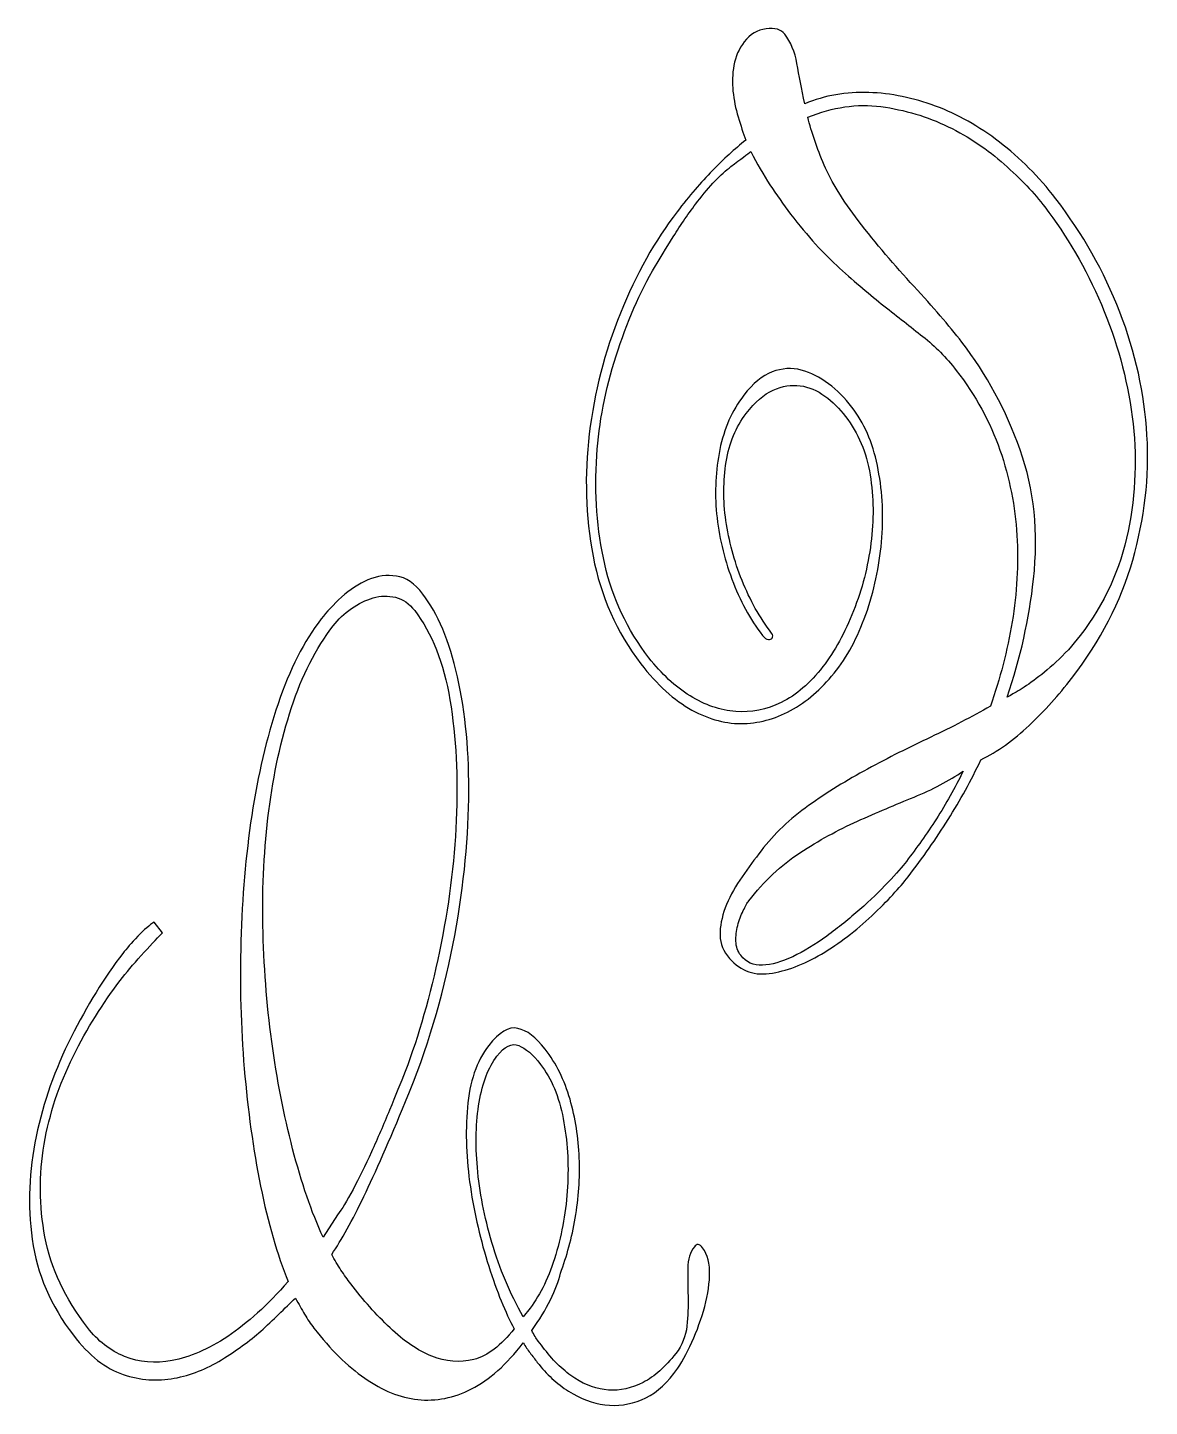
# Model space of a CAD drawing. Header units: centimetres. Extents: x -22.5 to 14, y -8.1 to 15.8.
# Drawn here: x -2.998 to -0.281, y 9.699 to 13.04 of the extents above; entities that cross this region are included whole.
import ezdxf

# ---------------------------------------------------------------- set-up
doc = ezdxf.new("R2010")
doc.units = ezdxf.units.CM
doc.header["$MEASUREMENT"] = 0
doc.layers.add('layer 1', color=7, linetype='Continuous')

msp = doc.modelspace()

# ---------------------------------------------------------------- linework, layer by layer
at = {"layer": 'layer 1', "color": 142}
for points, knots in [([(-1.2181, 11.56691), (-1.24813, 11.60598), (-1.27287, 11.6515), (-1.2923, 11.70347), (-1.2923, 11.70347), (-1.31171, 11.75541), (-1.32399, 11.80804), (-1.32913, 11.86146), (-1.32913, 11.86146), (-1.33426, 11.91482), (-1.3317, 11.96679), (-1.32144, 12.01731), (-1.32144, 12.01731), (-1.31118, 12.06781), (-1.29177, 12.11166), (-1.26318, 12.14886), (-1.26318, 12.14886), (-1.24118, 12.17746), (-1.21829, 12.19625), (-1.19446, 12.2053), (-1.19446, 12.2053), (-1.17065, 12.21438), (-1.14719, 12.21579), (-1.1241, 12.20963), (-1.1241, 12.20963), (-1.10102, 12.20339), (-1.07902, 12.19245), (-1.05813, 12.17672), (-1.05813, 12.17672), (-1.03726, 12.16099), (-1.01838, 12.14218), (-1.00153, 12.12024), (-1.00153, 12.12024), (-0.97222, 12.08212), (-0.95169, 12.03493), (-0.93994, 11.97871), (-0.93994, 11.97871), (-0.92823, 11.92246), (-0.92456, 11.86432), (-0.92897, 11.80425), (-0.92897, 11.80425), (-0.93336, 11.74423), (-0.94509, 11.6856), (-0.96416, 11.62839), (-0.96416, 11.62839), (-0.98322, 11.5712), (-1.00813, 11.52259), (-1.03889, 11.48257), (-1.03889, 11.48257), (-1.06968, 11.44253), (-1.10431, 11.4113), (-1.14281, 11.3889), (-1.14281, 11.3889), (-1.18126, 11.36653), (-1.22122, 11.35461), (-1.26263, 11.35318), (-1.26263, 11.35318), (-1.30404, 11.35174), (-1.34616, 11.3627), (-1.38906, 11.38606), (-1.38906, 11.38606), (-1.43191, 11.40942), (-1.47315, 11.44681), (-1.51271, 11.49828), (-1.51271, 11.49828), (-1.57136, 11.57457), (-1.60986, 11.66128), (-1.62817, 11.75849), (-1.62817, 11.75849), (-1.64647, 11.85575), (-1.64959, 11.95463), (-1.63751, 12.05518), (-1.63751, 12.05518), (-1.6254, 12.15575), (-1.60032, 12.25321), (-1.5622, 12.34758), (-1.5622, 12.34758), (-1.5241, 12.44192), (-1.47828, 12.52391), (-1.42478, 12.5935), (-1.42478, 12.5935), (-1.39547, 12.63162), (-1.36705, 12.66473), (-1.33959, 12.69287), (-1.33959, 12.69287), (-1.3121, 12.72099), (-1.28516, 12.74554), (-1.25877, 12.76651), (-1.25877, 12.76651), (-1.26462, 12.78366), (-1.27069, 12.80248), (-1.27692, 12.82296), (-1.27692, 12.82296), (-1.28316, 12.84347), (-1.28737, 12.86419), (-1.28954, 12.88515), (-1.28954, 12.88515), (-1.29177, 12.90613), (-1.29102, 12.9271), (-1.28737, 12.94806), (-1.28737, 12.94806), (-1.28369, 12.96905), (-1.27528, 12.9881), (-1.26207, 13.00527), (-1.26207, 13.00527), (-1.24813, 13.02338), (-1.23054, 13.03387), (-1.2093, 13.03672), (-1.2093, 13.03672), (-1.18804, 13.03958), (-1.17303, 13.03529), (-1.16424, 13.02386), (-1.16424, 13.02386), (-1.14958, 13.00479), (-1.13967, 12.98098), (-1.13455, 12.95237), (-1.13455, 12.95237), (-1.12942, 12.92378), (-1.12318, 12.89137), (-1.11585, 12.85515), (-1.11585, 12.85515), (-1.06675, 12.87513), (-1.01509, 12.88421), (-0.96084, 12.88229), (-0.96084, 12.88229), (-0.9066, 12.88039), (-0.85274, 12.86943), (-0.79924, 12.84942), (-0.79924, 12.84942), (-0.74572, 12.82941), (-0.69407, 12.80033), (-0.64423, 12.7622), (-0.64423, 12.7622), (-0.59439, 12.72408), (-0.54894, 12.67831), (-0.50791, 12.62493), (-0.50791, 12.62493), (-0.44267, 12.54011), (-0.39101, 12.44861), (-0.35289, 12.35043), (-0.35289, 12.35043), (-0.31478, 12.25227), (-0.2928, 12.15263), (-0.28692, 12.05162), (-0.28692, 12.05162), (-0.28106, 11.95058), (-0.29259, 11.84976), (-0.32156, 11.74923), (-0.32156, 11.74923), (-0.35051, 11.64864), (-0.3998, 11.55309), (-0.46943, 11.46257), (-0.46943, 11.46257), (-0.50021, 11.42251), (-0.53447, 11.38464), (-0.57221, 11.34888), (-0.57221, 11.34888), (-0.60996, 11.31314), (-0.64898, 11.28526), (-0.68929, 11.26522), (-0.68929, 11.26522), (-0.71276, 11.21567), (-0.73914, 11.16755), (-0.76845, 11.12084), (-0.76845, 11.12084), (-0.79777, 11.07414), (-0.83004, 11.02791), (-0.86519, 10.98216), (-0.86519, 10.98216), (-0.88572, 10.95546), (-0.91503, 10.924), (-0.95316, 10.88776), (-0.95316, 10.88776), (-0.99126, 10.85154), (-1.03196, 10.82059), (-1.07519, 10.79485), (-1.07519, 10.79485), (-1.11842, 10.7691), (-1.16056, 10.75338), (-1.2016, 10.74764), (-1.2016, 10.74764), (-1.24265, 10.74195), (-1.27638, 10.75625), (-1.30276, 10.79054), (-1.30276, 10.79054), (-1.31595, 10.80773), (-1.322, 10.82703), (-1.32089, 10.84846), (-1.32089, 10.84846), (-1.31979, 10.86991), (-1.31448, 10.89208), (-1.30494, 10.91494), (-1.30494, 10.91494), (-1.29542, 10.93783), (-1.28295, 10.96023), (-1.26757, 10.98216), (-1.26757, 10.98216), (-1.25219, 11.00406), (-1.23679, 11.02503), (-1.2214, 11.04504), (-1.2214, 11.04504), (-1.18987, 11.08604), (-1.15158, 11.12251), (-1.1065, 11.15445), (-1.1065, 11.15445), (-1.06144, 11.18636), (-1.01381, 11.2159), (-0.96358, 11.24308), (-0.96358, 11.24308), (-0.91338, 11.27024), (-0.86246, 11.29599), (-0.81079, 11.32028), (-0.81079, 11.32028), (-0.75911, 11.34459), (-0.71093, 11.3696), (-0.66621, 11.39536), (-0.66621, 11.39536), (-0.64277, 11.46206), (-0.62519, 11.53022), (-0.61343, 11.5998), (-0.61343, 11.5998), (-0.60172, 11.66939), (-0.59786, 11.73919), (-0.60191, 11.80927), (-0.60191, 11.80927), (-0.60592, 11.87933), (-0.61967, 11.94823), (-0.64313, 12.01584), (-0.64313, 12.01584), (-0.66658, 12.08353), (-0.70176, 12.14787), (-0.74867, 12.20889), (-0.74867, 12.20889), (-0.77285, 12.24034), (-0.7998, 12.26775), (-0.82946, 12.29107), (-0.82946, 12.29107), (-0.85916, 12.31444), (-0.89065, 12.33923), (-0.92401, 12.36545), (-0.92401, 12.36545), (-0.95736, 12.39166), (-0.99309, 12.42192), (-1.03121, 12.45624), (-1.03121, 12.45624), (-1.0693, 12.49054), (-1.10889, 12.53439), (-1.14995, 12.5878), (-1.14995, 12.5878), (-1.16752, 12.61065), (-1.18422, 12.63424), (-1.19996, 12.65854), (-1.19996, 12.65854), (-1.21572, 12.68287), (-1.23129, 12.70978), (-1.24668, 12.73933), (-1.24668, 12.73933), (-1.25402, 12.73359), (-1.26995, 12.72146), (-1.2945, 12.70289), (-1.2945, 12.70289), (-1.31906, 12.68426), (-1.34599, 12.65594), (-1.37531, 12.61782), (-1.37531, 12.61782), (-1.39657, 12.59017), (-1.41616, 12.56178), (-1.43412, 12.53272), (-1.43412, 12.53272), (-1.45207, 12.5037), (-1.46654, 12.48005), (-1.47757, 12.46195), (-1.47757, 12.46195), (-1.51494, 12.39809), (-1.54663, 12.32539), (-1.57265, 12.24392), (-1.57265, 12.24392), (-1.59865, 12.16241), (-1.61425, 12.0821), (-1.61939, 12.00299), (-1.61939, 12.00299), (-1.62522, 11.9096), (-1.61881, 11.82167), (-1.60014, 11.73919), (-1.60014, 11.73919), (-1.58143, 11.65675), (-1.54571, 11.58122), (-1.49294, 11.5126), (-1.49294, 11.5126), (-1.46289, 11.47351), (-1.42972, 11.44276), (-1.39344, 11.42038), (-1.39344, 11.42038), (-1.35716, 11.39797), (-1.32034, 11.38535), (-1.28296, 11.38247), (-1.28296, 11.38247), (-1.24558, 11.37962), (-1.20875, 11.38698), (-1.17247, 11.40465), (-1.17247, 11.40465), (-1.1362, 11.42229), (-1.10266, 11.45111), (-1.07187, 11.49114), (-1.07187, 11.49114), (-1.04329, 11.5283), (-1.01856, 11.57334), (-0.99767, 11.62627), (-0.99767, 11.62627), (-0.97679, 11.67915), (-0.96268, 11.73373), (-0.95534, 11.78995), (-0.95534, 11.78995), (-0.94801, 11.8462), (-0.94875, 11.90147), (-0.95754, 11.95584), (-0.95754, 11.95584), (-0.96634, 12.01015), (-0.98614, 12.05733), (-1.01691, 12.09737), (-1.01691, 12.09737), (-1.03159, 12.11642), (-1.04824, 12.1329), (-1.06693, 12.14668), (-1.06693, 12.14668), (-1.08563, 12.1605), (-1.10558, 12.16886), (-1.12684, 12.17171), (-1.12684, 12.17171), (-1.14811, 12.17457), (-1.16989, 12.17101), (-1.19226, 12.16099), (-1.19226, 12.16099), (-1.21463, 12.15097), (-1.23645, 12.13215), (-1.25767, 12.10452), (-1.25767, 12.10452), (-1.2826, 12.07212), (-1.29873, 12.03303), (-1.30605, 11.98727), (-1.30605, 11.98727), (-1.31336, 11.94152), (-1.31357, 11.89407), (-1.3066, 11.84502), (-1.3066, 11.84502), (-1.29962, 11.79594), (-1.28664, 11.74753), (-1.26757, 11.69989), (-1.26757, 11.69989), (-1.2485, 11.65221), (-1.22469, 11.60982), (-1.19611, 11.57266), (-1.19611, 11.57266), (-1.19246, 11.56786), (-1.19207, 11.56358), (-1.19501, 11.55975), (-1.19501, 11.55975), (-1.19646, 11.55787), (-1.19942, 11.55691), (-1.20382, 11.55691), (-1.20382, 11.55691), (-1.2082, 11.55691), (-1.21296, 11.56025), (-1.2181, 11.56691)], [0, 0, 0, 0, 0.0108696, 0.0108696, 0.0108696, 0.0108696, 0.0217391, 0.0217391, 0.0217391, 0.0217391, 0.0326087, 0.0326087, 0.0326087, 0.0326087, 0.0434783, 0.0434783, 0.0434783, 0.0434783, 0.0543478, 0.0543478, 0.0543478, 0.0543478, 0.0652174, 0.0652174, 0.0652174, 0.0652174, 0.076087, 0.076087, 0.076087, 0.076087, 0.0869565, 0.0869565, 0.0869565, 0.0869565, 0.0978261, 0.0978261, 0.0978261, 0.0978261, 0.1086957, 0.1086957, 0.1086957, 0.1086957, 0.1195652, 0.1195652, 0.1195652, 0.1195652, 0.1304348, 0.1304348, 0.1304348, 0.1304348, 0.1413043, 0.1413043, 0.1413043, 0.1413043, 0.1521739, 0.1521739, 0.1521739, 0.1521739, 0.1630435, 0.1630435, 0.1630435, 0.1630435, 0.173913, 0.173913, 0.173913, 0.173913, 0.1847826, 0.1847826, 0.1847826, 0.1847826, 0.1956522, 0.1956522, 0.1956522, 0.1956522, 0.2065217, 0.2065217, 0.2065217, 0.2065217, 0.2173913, 0.2173913, 0.2173913, 0.2173913, 0.2282609, 0.2282609, 0.2282609, 0.2282609, 0.2391304, 0.2391304, 0.2391304, 0.2391304, 0.25, 0.25, 0.25, 0.25, 0.2608696, 0.2608696, 0.2608696, 0.2608696, 0.2717391, 0.2717391, 0.2717391, 0.2717391, 0.2826087, 0.2826087, 0.2826087, 0.2826087, 0.2934783, 0.2934783, 0.2934783, 0.2934783, 0.3043478, 0.3043478, 0.3043478, 0.3043478, 0.3152174, 0.3152174, 0.3152174, 0.3152174, 0.326087, 0.326087, 0.326087, 0.326087, 0.3369565, 0.3369565, 0.3369565, 0.3369565, 0.3478261, 0.3478261, 0.3478261, 0.3478261, 0.3586957, 0.3586957, 0.3586957, 0.3586957, 0.3695652, 0.3695652, 0.3695652, 0.3695652, 0.3804348, 0.3804348, 0.3804348, 0.3804348, 0.3913043, 0.3913043, 0.3913043, 0.3913043, 0.4021739, 0.4021739, 0.4021739, 0.4021739, 0.4130435, 0.4130435, 0.4130435, 0.4130435, 0.423913, 0.423913, 0.423913, 0.423913, 0.4347826, 0.4347826, 0.4347826, 0.4347826, 0.4456522, 0.4456522, 0.4456522, 0.4456522, 0.4565217, 0.4565217, 0.4565217, 0.4565217, 0.4673913, 0.4673913, 0.4673913, 0.4673913, 0.4782609, 0.4782609, 0.4782609, 0.4782609, 0.4891304, 0.4891304, 0.4891304, 0.4891304, 0.5, 0.5, 0.5, 0.5, 0.5108696, 0.5108696, 0.5108696, 0.5108696, 0.5217391, 0.5217391, 0.5217391, 0.5217391, 0.5326087, 0.5326087, 0.5326087, 0.5326087, 0.5434783, 0.5434783, 0.5434783, 0.5434783, 0.5543478, 0.5543478, 0.5543478, 0.5543478, 0.5652174, 0.5652174, 0.5652174, 0.5652174, 0.576087, 0.576087, 0.576087, 0.576087, 0.5869565, 0.5869565, 0.5869565, 0.5869565, 0.5978261, 0.5978261, 0.5978261, 0.5978261, 0.6086957, 0.6086957, 0.6086957, 0.6086957, 0.6195652, 0.6195652, 0.6195652, 0.6195652, 0.6304348, 0.6304348, 0.6304348, 0.6304348, 0.6413043, 0.6413043, 0.6413043, 0.6413043, 0.6521739, 0.6521739, 0.6521739, 0.6521739, 0.6630435, 0.6630435, 0.6630435, 0.6630435, 0.673913, 0.673913, 0.673913, 0.673913, 0.6847826, 0.6847826, 0.6847826, 0.6847826, 0.6956522, 0.6956522, 0.6956522, 0.6956522, 0.7065217, 0.7065217, 0.7065217, 0.7065217, 0.7173913, 0.7173913, 0.7173913, 0.7173913, 0.7282609, 0.7282609, 0.7282609, 0.7282609, 0.7391304, 0.7391304, 0.7391304, 0.7391304, 0.75, 0.75, 0.75, 0.75, 0.7608696, 0.7608696, 0.7608696, 0.7608696, 0.7717391, 0.7717391, 0.7717391, 0.7717391, 0.7826087, 0.7826087, 0.7826087, 0.7826087, 0.7934783, 0.7934783, 0.7934783, 0.7934783, 0.8043478, 0.8043478, 0.8043478, 0.8043478, 0.8152174, 0.8152174, 0.8152174, 0.8152174, 0.826087, 0.826087, 0.826087, 0.826087, 0.8369565, 0.8369565, 0.8369565, 0.8369565, 0.8478261, 0.8478261, 0.8478261, 0.8478261, 0.8586957, 0.8586957, 0.8586957, 0.8586957, 0.8695652, 0.8695652, 0.8695652, 0.8695652, 0.8804348, 0.8804348, 0.8804348, 0.8804348, 0.8913043, 0.8913043, 0.8913043, 0.8913043, 0.9021739, 0.9021739, 0.9021739, 0.9021739, 0.9130435, 0.9130435, 0.9130435, 0.9130435, 0.923913, 0.923913, 0.923913, 0.923913, 0.9347826, 0.9347826, 0.9347826, 0.9347826, 0.9456522, 0.9456522, 0.9456522, 0.9456522, 0.9565217, 0.9565217, 0.9565217, 0.9565217, 0.9673913, 0.9673913, 0.9673913, 0.9673913, 0.9782609, 0.9782609, 0.9782609, 0.9782609, 1, 1, 1, 1]), ([(-1.10817, 12.82226), (-1.09937, 12.78602), (-1.08618, 12.74742), (-1.06861, 12.70644), (-1.06861, 12.70644), (-1.051, 12.66544), (-1.0235, 12.62064), (-0.98614, 12.57207), (-0.98614, 12.57207), (-0.94289, 12.51582), (-0.89801, 12.46268), (-0.85145, 12.41266), (-0.85145, 12.41266), (-0.8049, 12.36259), (-0.76625, 12.31755), (-0.73548, 12.2775), (-0.73548, 12.2775), (-0.67538, 12.19936), (-0.62829, 12.11235), (-0.59421, 12.0166), (-0.59421, 12.0166), (-0.56013, 11.92077), (-0.54931, 11.81617), (-0.56178, 11.70277), (-0.56178, 11.70277), (-0.57202, 11.60745), (-0.5933, 11.51212), (-0.62553, 11.41682), (-0.62553, 11.41682), (-0.62262, 11.41872), (-0.61529, 11.423), (-0.60355, 11.42967), (-0.60355, 11.42967), (-0.59183, 11.43635), (-0.57773, 11.44562), (-0.56121, 11.45754), (-0.56121, 11.45754), (-0.54472, 11.46946), (-0.52658, 11.48448), (-0.50681, 11.50257), (-0.50681, 11.50257), (-0.48702, 11.52069), (-0.46759, 11.54215), (-0.44854, 11.56695), (-0.44854, 11.56695), (-0.38991, 11.64318), (-0.35125, 11.72728), (-0.33254, 11.81928), (-0.33254, 11.81928), (-0.31385, 11.91127), (-0.31057, 12.00371), (-0.32266, 12.09664), (-0.32266, 12.09664), (-0.33475, 12.18958), (-0.35967, 12.28015), (-0.3974, 12.3683), (-0.3974, 12.3683), (-0.43517, 12.45647), (-0.48078, 12.53534), (-0.53429, 12.60496), (-0.53429, 12.60496), (-0.55993, 12.6383), (-0.59272, 12.67284), (-0.63268, 12.70858), (-0.63268, 12.70858), (-0.67261, 12.74432), (-0.71788, 12.77458), (-0.76845, 12.79938), (-0.76845, 12.79938), (-0.81903, 12.82415), (-0.87327, 12.84039), (-0.93117, 12.848), (-0.93117, 12.848), (-0.98907, 12.85559), (-1.04808, 12.84704), (-1.10817, 12.82226)], [0, 0, 0, 0, 0.05, 0.05, 0.05, 0.05, 0.1, 0.1, 0.1, 0.1, 0.15, 0.15, 0.15, 0.15, 0.2, 0.2, 0.2, 0.2, 0.25, 0.25, 0.25, 0.25, 0.3, 0.3, 0.3, 0.3, 0.35, 0.35, 0.35, 0.35, 0.4, 0.4, 0.4, 0.4, 0.45, 0.45, 0.45, 0.45, 0.5, 0.5, 0.5, 0.5, 0.55, 0.55, 0.55, 0.55, 0.6, 0.6, 0.6, 0.6, 0.65, 0.65, 0.65, 0.65, 0.7, 0.7, 0.7, 0.7, 0.75, 0.75, 0.75, 0.75, 0.8, 0.8, 0.8, 0.8, 0.85, 0.85, 0.85, 0.85, 0.9, 0.9, 0.9, 0.9, 1, 1, 1, 1]), ([(-2.85285, 9.88981), (-2.82793, 9.85742), (-2.79789, 9.83403), (-2.76271, 9.81974), (-2.76271, 9.81974), (-2.72753, 9.80544), (-2.68906, 9.80213), (-2.64728, 9.80975), (-2.64728, 9.80975), (-2.60551, 9.8174), (-2.56079, 9.83693), (-2.51315, 9.86838), (-2.51315, 9.86838), (-2.46552, 9.89984), (-2.41677, 9.94416), (-2.36693, 10.00132), (-2.36693, 10.00132), (-2.39334, 10.06617), (-2.41549, 10.14312), (-2.43344, 10.23224), (-2.43344, 10.23224), (-2.45142, 10.32137), (-2.46459, 10.4162), (-2.47303, 10.51677), (-2.47303, 10.51677), (-2.48146, 10.61733), (-2.48421, 10.7205), (-2.48128, 10.82633), (-2.48128, 10.82633), (-2.47833, 10.9321), (-2.46955, 11.03362), (-2.4549, 11.13087), (-2.4549, 11.13087), (-2.44023, 11.22809), (-2.41897, 11.31813), (-2.39111, 11.40106), (-2.39111, 11.40106), (-2.36327, 11.484), (-2.32846, 11.55263), (-2.28668, 11.60697), (-2.28668, 11.60697), (-2.2735, 11.62414), (-2.257, 11.64176), (-2.23721, 11.65987), (-2.23721, 11.65987), (-2.21742, 11.67799), (-2.19617, 11.69179), (-2.17345, 11.70132), (-2.17345, 11.70132), (-2.15075, 11.71085), (-2.12782, 11.71396), (-2.10473, 11.71061), (-2.10473, 11.71061), (-2.08164, 11.70729), (-2.06021, 11.69275), (-2.04041, 11.66703), (-2.04041, 11.66703), (-2.0045, 11.62032), (-1.97666, 11.55361), (-1.95687, 11.46686), (-1.95687, 11.46686), (-1.93709, 11.38013), (-1.92793, 11.28146), (-1.9294, 11.17091), (-1.9294, 11.17091), (-1.93086, 11.06032), (-1.94368, 10.94212), (-1.96786, 10.81629), (-1.96786, 10.81629), (-1.99204, 10.69049), (-2.03017, 10.56419), (-2.08222, 10.4374), (-2.08222, 10.4374), (-2.12178, 10.3421), (-2.1555, 10.26536), (-2.18334, 10.20725), (-2.18334, 10.20725), (-2.21119, 10.14909), (-2.23721, 10.10239), (-2.26139, 10.06709), (-2.26139, 10.06709), (-2.25405, 10.05379), (-2.24655, 10.04114), (-2.23887, 10.02921), (-2.23887, 10.02921), (-2.23117, 10.01731), (-2.22327, 10.00609), (-2.21521, 9.99563), (-2.21521, 9.99563), (-2.18517, 9.95656), (-2.15347, 9.92104), (-2.12011, 9.8891), (-2.12011, 9.8891), (-2.08678, 9.85716), (-2.05307, 9.83428), (-2.01901, 9.82047), (-2.01901, 9.82047), (-1.9849, 9.80665), (-1.951, 9.80401), (-1.91729, 9.8126), (-1.91729, 9.8126), (-1.88358, 9.82119), (-1.85098, 9.84597), (-1.81945, 9.88695), (-1.81945, 9.88695), (-1.84069, 9.92602), (-1.86122, 9.97656), (-1.88102, 10.03852), (-1.88102, 10.03852), (-1.9008, 10.10046), (-1.91566, 10.16459), (-1.92553, 10.23083), (-1.92553, 10.23083), (-1.93543, 10.29708), (-1.93782, 10.36115), (-1.93268, 10.4231), (-1.93268, 10.4231), (-1.92756, 10.48507), (-1.91033, 10.53511), (-1.881, 10.57324), (-1.881, 10.57324), (-1.85608, 10.60566), (-1.83265, 10.61948), (-1.81066, 10.6147), (-1.81066, 10.6147), (-1.78867, 10.60993), (-1.76667, 10.59326), (-1.74469, 10.56466), (-1.74469, 10.56466), (-1.71757, 10.5294), (-1.69741, 10.4889), (-1.68422, 10.44311), (-1.68422, 10.44311), (-1.67102, 10.3974), (-1.66351, 10.34994), (-1.66167, 10.30087), (-1.66167, 10.30087), (-1.65985, 10.25178), (-1.66314, 10.20316), (-1.67158, 10.15503), (-1.67158, 10.15503), (-1.68002, 10.10691), (-1.69192, 10.06234), (-1.70731, 10.02136), (-1.70731, 10.02136), (-1.71172, 10.00227), (-1.71975, 9.98084), (-1.73149, 9.95703), (-1.73149, 9.95703), (-1.74323, 9.93316), (-1.75825, 9.9084), (-1.7766, 9.88265), (-1.7766, 9.88265), (-1.77145, 9.87219), (-1.76631, 9.8636), (-1.76119, 9.85694), (-1.76119, 9.85694), (-1.75606, 9.85024), (-1.75092, 9.84358), (-1.7458, 9.83693), (-1.7458, 9.83693), (-1.72308, 9.80736), (-1.69851, 9.78399), (-1.67214, 9.76686), (-1.67214, 9.76686), (-1.64575, 9.7497), (-1.61863, 9.74018), (-1.5908, 9.73828), (-1.5908, 9.73828), (-1.56294, 9.73635), (-1.53508, 9.74254), (-1.50723, 9.75685), (-1.50723, 9.75685), (-1.47936, 9.77113), (-1.453, 9.7945), (-1.42807, 9.82689), (-1.42807, 9.82689), (-1.41268, 9.84692), (-1.40371, 9.86906), (-1.40114, 9.89338), (-1.40114, 9.89338), (-1.39857, 9.91768), (-1.39764, 9.94174), (-1.39838, 9.96561), (-1.39838, 9.96561), (-1.39912, 9.98945), (-1.3993, 10.01206), (-1.39894, 10.0335), (-1.39894, 10.0335), (-1.39857, 10.05494), (-1.39326, 10.07234), (-1.38299, 10.0857), (-1.38299, 10.0857), (-1.37714, 10.09331), (-1.37053, 10.09236), (-1.36319, 10.08283), (-1.36319, 10.08283), (-1.35073, 10.06661), (-1.34507, 10.04447), (-1.34616, 10.01634), (-1.34616, 10.01634), (-1.34726, 9.98821), (-1.35223, 9.95938), (-1.36102, 9.92987), (-1.36102, 9.92987), (-1.3698, 9.90028), (-1.38079, 9.8717), (-1.39399, 9.84406), (-1.39399, 9.84406), (-1.40718, 9.81641), (-1.42003, 9.7945), (-1.43246, 9.77829), (-1.43246, 9.77829), (-1.45594, 9.7478), (-1.48211, 9.72656), (-1.51108, 9.71467), (-1.51108, 9.71467), (-1.54002, 9.70276), (-1.56953, 9.6987), (-1.59957, 9.70253), (-1.59957, 9.70253), (-1.62962, 9.70635), (-1.65893, 9.71727), (-1.68751, 9.7354), (-1.68751, 9.7354), (-1.7161, 9.75351), (-1.74139, 9.77684), (-1.76339, 9.80544), (-1.76339, 9.80544), (-1.76925, 9.81307), (-1.77512, 9.82072), (-1.78099, 9.82833), (-1.78099, 9.82833), (-1.78684, 9.83595), (-1.79233, 9.84406), (-1.79747, 9.85263), (-1.79747, 9.85263), (-1.83776, 9.80021), (-1.87956, 9.76304), (-1.92279, 9.7411), (-1.92279, 9.7411), (-1.96603, 9.71918), (-2.00926, 9.7106), (-2.05252, 9.71539), (-2.05252, 9.71539), (-2.09576, 9.72017), (-2.13863, 9.7373), (-2.18113, 9.76686), (-2.18113, 9.76686), (-2.22364, 9.7964), (-2.26468, 9.83693), (-2.30428, 9.88838), (-2.30428, 9.88838), (-2.31234, 9.89888), (-2.31985, 9.91006), (-2.32681, 9.92199), (-2.32681, 9.92199), (-2.33379, 9.9339), (-2.34129, 9.94699), (-2.34935, 9.9613), (-2.34935, 9.9613), (-2.36182, 9.94891), (-2.37519, 9.9358), (-2.38948, 9.92199), (-2.38948, 9.92199), (-2.40377, 9.90816), (-2.41824, 9.89456), (-2.43289, 9.88122), (-2.43289, 9.88122), (-2.46001, 9.85741), (-2.4917, 9.83428), (-2.52798, 9.8119), (-2.52798, 9.8119), (-2.56428, 9.7895), (-2.60256, 9.77447), (-2.64287, 9.76686), (-2.64287, 9.76686), (-2.68317, 9.75924), (-2.72441, 9.76232), (-2.76657, 9.77615), (-2.76657, 9.77615), (-2.8087, 9.78999), (-2.84883, 9.82167), (-2.88693, 9.87122), (-2.88693, 9.87122), (-2.94191, 9.94272), (-2.97506, 10.02014), (-2.98643, 10.10357), (-2.98643, 10.10357), (-2.9978, 10.18696), (-2.9947, 10.27013), (-2.9771, 10.35306), (-2.9771, 10.35306), (-2.95951, 10.436), (-2.93128, 10.51606), (-2.89244, 10.59326), (-2.89244, 10.59326), (-2.85359, 10.67047), (-2.81181, 10.73815), (-2.76709, 10.79627), (-2.76709, 10.79627), (-2.75833, 10.80773), (-2.74622, 10.82154), (-2.73082, 10.83776), (-2.73082, 10.83776), (-2.71544, 10.85396), (-2.70224, 10.86539), (-2.69126, 10.87208), (-2.69126, 10.87208), (-2.69126, 10.87208), (-2.67147, 10.84634), (-2.67147, 10.84634), (-2.67147, 10.84634), (-2.68612, 10.83107), (-2.70318, 10.81274), (-2.7226, 10.79129), (-2.7226, 10.79129), (-2.742, 10.76983), (-2.75905, 10.74958), (-2.77371, 10.73053), (-2.77371, 10.73053), (-2.81549, 10.67618), (-2.85341, 10.61494), (-2.8875, 10.54679), (-2.8875, 10.54679), (-2.92156, 10.47862), (-2.94505, 10.40763), (-2.95784, 10.33374), (-2.95784, 10.33374), (-2.97067, 10.25989), (-2.96993, 10.18506), (-2.95565, 10.10929), (-2.95565, 10.10929), (-2.94136, 10.0335), (-2.90709, 9.96037), (-2.85285, 9.88981)], [0, 0, 0, 0, 0.0117647, 0.0117647, 0.0117647, 0.0117647, 0.0235294, 0.0235294, 0.0235294, 0.0235294, 0.0352941, 0.0352941, 0.0352941, 0.0352941, 0.0470588, 0.0470588, 0.0470588, 0.0470588, 0.0588235, 0.0588235, 0.0588235, 0.0588235, 0.0705882, 0.0705882, 0.0705882, 0.0705882, 0.0823529, 0.0823529, 0.0823529, 0.0823529, 0.0941176, 0.0941176, 0.0941176, 0.0941176, 0.1058824, 0.1058824, 0.1058824, 0.1058824, 0.1176471, 0.1176471, 0.1176471, 0.1176471, 0.1294118, 0.1294118, 0.1294118, 0.1294118, 0.1411765, 0.1411765, 0.1411765, 0.1411765, 0.1529412, 0.1529412, 0.1529412, 0.1529412, 0.1647059, 0.1647059, 0.1647059, 0.1647059, 0.1764706, 0.1764706, 0.1764706, 0.1764706, 0.1882353, 0.1882353, 0.1882353, 0.1882353, 0.2, 0.2, 0.2, 0.2, 0.2117647, 0.2117647, 0.2117647, 0.2117647, 0.2235294, 0.2235294, 0.2235294, 0.2235294, 0.2352941, 0.2352941, 0.2352941, 0.2352941, 0.2470588, 0.2470588, 0.2470588, 0.2470588, 0.2588235, 0.2588235, 0.2588235, 0.2588235, 0.2705882, 0.2705882, 0.2705882, 0.2705882, 0.2823529, 0.2823529, 0.2823529, 0.2823529, 0.2941176, 0.2941176, 0.2941176, 0.2941176, 0.3058824, 0.3058824, 0.3058824, 0.3058824, 0.3176471, 0.3176471, 0.3176471, 0.3176471, 0.3294118, 0.3294118, 0.3294118, 0.3294118, 0.3411765, 0.3411765, 0.3411765, 0.3411765, 0.3529412, 0.3529412, 0.3529412, 0.3529412, 0.3647059, 0.3647059, 0.3647059, 0.3647059, 0.3764706, 0.3764706, 0.3764706, 0.3764706, 0.3882353, 0.3882353, 0.3882353, 0.3882353, 0.4, 0.4, 0.4, 0.4, 0.4117647, 0.4117647, 0.4117647, 0.4117647, 0.4235294, 0.4235294, 0.4235294, 0.4235294, 0.4352941, 0.4352941, 0.4352941, 0.4352941, 0.4470588, 0.4470588, 0.4470588, 0.4470588, 0.4588235, 0.4588235, 0.4588235, 0.4588235, 0.4705882, 0.4705882, 0.4705882, 0.4705882, 0.4823529, 0.4823529, 0.4823529, 0.4823529, 0.4941176, 0.4941176, 0.4941176, 0.4941176, 0.5058824, 0.5058824, 0.5058824, 0.5058824, 0.5176471, 0.5176471, 0.5176471, 0.5176471, 0.5294118, 0.5294118, 0.5294118, 0.5294118, 0.5411765, 0.5411765, 0.5411765, 0.5411765, 0.5529412, 0.5529412, 0.5529412, 0.5529412, 0.5647059, 0.5647059, 0.5647059, 0.5647059, 0.5764706, 0.5764706, 0.5764706, 0.5764706, 0.5882353, 0.5882353, 0.5882353, 0.5882353, 0.6, 0.6, 0.6, 0.6, 0.6117647, 0.6117647, 0.6117647, 0.6117647, 0.6235294, 0.6235294, 0.6235294, 0.6235294, 0.6352941, 0.6352941, 0.6352941, 0.6352941, 0.6470588, 0.6470588, 0.6470588, 0.6470588, 0.6588235, 0.6588235, 0.6588235, 0.6588235, 0.6705882, 0.6705882, 0.6705882, 0.6705882, 0.6823529, 0.6823529, 0.6823529, 0.6823529, 0.6941176, 0.6941176, 0.6941176, 0.6941176, 0.7058824, 0.7058824, 0.7058824, 0.7058824, 0.7176471, 0.7176471, 0.7176471, 0.7176471, 0.7294118, 0.7294118, 0.7294118, 0.7294118, 0.7411765, 0.7411765, 0.7411765, 0.7411765, 0.7529412, 0.7529412, 0.7529412, 0.7529412, 0.7647059, 0.7647059, 0.7647059, 0.7647059, 0.7764706, 0.7764706, 0.7764706, 0.7764706, 0.7882353, 0.7882353, 0.7882353, 0.7882353, 0.8, 0.8, 0.8, 0.8, 0.8117647, 0.8117647, 0.8117647, 0.8117647, 0.8235294, 0.8235294, 0.8235294, 0.8235294, 0.8352941, 0.8352941, 0.8352941, 0.8352941, 0.8470588, 0.8470588, 0.8470588, 0.8470588, 0.8588235, 0.8588235, 0.8588235, 0.8588235, 0.8705882, 0.8705882, 0.8705882, 0.8705882, 0.8823529, 0.8823529, 0.8823529, 0.8823529, 0.8941176, 0.8941176, 0.8941176, 0.8941176, 0.9058824, 0.9058824, 0.9058824, 0.9058824, 0.9176471, 0.9176471, 0.9176471, 0.9176471, 0.9294118, 0.9294118, 0.9294118, 0.9294118, 0.9411765, 0.9411765, 0.9411765, 0.9411765, 0.9529412, 0.9529412, 0.9529412, 0.9529412, 0.9647059, 0.9647059, 0.9647059, 0.9647059, 0.9764706, 0.9764706, 0.9764706, 0.9764706, 1, 1, 1, 1]), ([(-2.25809, 11.58981), (-2.29989, 11.53547), (-2.3334, 11.46948), (-2.35868, 11.39177), (-2.35868, 11.39177), (-2.38399, 11.3141), (-2.4023, 11.2307), (-2.41366, 11.14157), (-2.41366, 11.14157), (-2.42501, 11.05246), (-2.42978, 10.95998), (-2.42795, 10.86418), (-2.42795, 10.86418), (-2.42611, 10.7684), (-2.41897, 10.67475), (-2.4065, 10.58326), (-2.4065, 10.58326), (-2.39405, 10.49174), (-2.37719, 10.40501), (-2.35594, 10.32301), (-2.35594, 10.32301), (-2.33468, 10.24107), (-2.31013, 10.16957), (-2.28229, 10.10858), (-2.28229, 10.10858), (-2.28229, 10.10858), (-2.2471, 10.16291), (-2.2471, 10.16291), (-2.2471, 10.16291), (-2.23684, 10.17623), (-2.2244, 10.19675), (-2.20972, 10.22438), (-2.20972, 10.22438), (-2.19507, 10.25205), (-2.18023, 10.28228), (-2.16522, 10.31517), (-2.16522, 10.31517), (-2.15017, 10.34807), (-2.13552, 10.38188), (-2.12123, 10.41668), (-2.12123, 10.41668), (-2.10695, 10.45147), (-2.09428, 10.48269), (-2.08329, 10.51034), (-2.08329, 10.51034), (-2.05032, 10.59706), (-2.02266, 10.69407), (-2.0003, 10.80129), (-2.0003, 10.80129), (-1.97795, 10.90852), (-1.9644, 11.01432), (-1.95961, 11.11867), (-1.95961, 11.11867), (-1.95485, 11.22307), (-1.95999, 11.32028), (-1.975, 11.41037), (-1.975, 11.41037), (-1.99004, 11.50046), (-2.01843, 11.57266), (-2.06022, 11.62698), (-2.06022, 11.62698), (-2.07341, 11.64412), (-2.08898, 11.65487), (-2.10692, 11.65916), (-2.10692, 11.65916), (-2.1249, 11.66346), (-2.14284, 11.66298), (-2.1608, 11.65772), (-2.1608, 11.65772), (-2.17876, 11.65245), (-2.19635, 11.64393), (-2.21358, 11.63196), (-2.21358, 11.63196), (-2.2308, 11.62009), (-2.24564, 11.60602), (-2.25809, 11.58981)], [0, 0, 0, 0, 0.05, 0.05, 0.05, 0.05, 0.1, 0.1, 0.1, 0.1, 0.15, 0.15, 0.15, 0.15, 0.2, 0.2, 0.2, 0.2, 0.25, 0.25, 0.25, 0.25, 0.3, 0.3, 0.3, 0.3, 0.35, 0.35, 0.35, 0.35, 0.4, 0.4, 0.4, 0.4, 0.45, 0.45, 0.45, 0.45, 0.5, 0.5, 0.5, 0.5, 0.55, 0.55, 0.55, 0.55, 0.6, 0.6, 0.6, 0.6, 0.65, 0.65, 0.65, 0.65, 0.7, 0.7, 0.7, 0.7, 0.75, 0.75, 0.75, 0.75, 0.8, 0.8, 0.8, 0.8, 0.85, 0.85, 0.85, 0.85, 0.9, 0.9, 0.9, 0.9, 1, 1, 1, 1]), ([(-0.8696, 11.01932), (-0.84469, 11.05172), (-0.82047, 11.08604), (-0.79705, 11.12227), (-0.79705, 11.12227), (-0.77358, 11.15849), (-0.75196, 11.19708), (-0.73217, 11.23806), (-0.73217, 11.23806), (-0.76662, 11.21426), (-0.80619, 11.19326), (-0.8509, 11.17517), (-0.8509, 11.17517), (-0.89562, 11.15706), (-0.94142, 11.13753), (-0.98831, 11.11654), (-0.98831, 11.11654), (-1.03524, 11.09559), (-1.08159, 11.07008), (-1.12739, 11.04007), (-1.12739, 11.04007), (-1.17321, 11.01005), (-1.21444, 10.97118), (-1.25107, 10.92353), (-1.25107, 10.92353), (-1.25475, 10.91877), (-1.25932, 10.91091), (-1.26483, 10.89992), (-1.26483, 10.89992), (-1.27032, 10.88897), (-1.27471, 10.87705), (-1.27802, 10.86418), (-1.27802, 10.86418), (-1.2813, 10.85132), (-1.28277, 10.83845), (-1.2824, 10.82561), (-1.2824, 10.82561), (-1.28205, 10.81274), (-1.2782, 10.80151), (-1.27087, 10.79197), (-1.27087, 10.79197), (-1.25767, 10.77481), (-1.24007, 10.76674), (-1.2181, 10.76768), (-1.2181, 10.76768), (-1.1961, 10.76865), (-1.17173, 10.77555), (-1.14497, 10.78842), (-1.14497, 10.78842), (-1.11823, 10.80128), (-1.09076, 10.81795), (-1.06254, 10.83845), (-1.06254, 10.83845), (-1.03431, 10.85894), (-1.00756, 10.88039), (-0.98228, 10.90281), (-0.98228, 10.90281), (-0.95699, 10.92519), (-0.93428, 10.94711), (-0.91411, 10.96856), (-0.91411, 10.96856), (-0.89397, 10.99), (-0.87914, 11.00693), (-0.8696, 11.01932)], [0, 0, 0, 0, 0.0588235, 0.0588235, 0.0588235, 0.0588235, 0.1176471, 0.1176471, 0.1176471, 0.1176471, 0.1764706, 0.1764706, 0.1764706, 0.1764706, 0.2352941, 0.2352941, 0.2352941, 0.2352941, 0.2941176, 0.2941176, 0.2941176, 0.2941176, 0.3529412, 0.3529412, 0.3529412, 0.3529412, 0.4117647, 0.4117647, 0.4117647, 0.4117647, 0.4705882, 0.4705882, 0.4705882, 0.4705882, 0.5294118, 0.5294118, 0.5294118, 0.5294118, 0.5882353, 0.5882353, 0.5882353, 0.5882353, 0.6470588, 0.6470588, 0.6470588, 0.6470588, 0.7058824, 0.7058824, 0.7058824, 0.7058824, 0.7647059, 0.7647059, 0.7647059, 0.7647059, 0.8235294, 0.8235294, 0.8235294, 0.8235294, 0.8823529, 0.8823529, 0.8823529, 0.8823529, 1, 1, 1, 1]), ([(-1.86122, 10.54751), (-1.88174, 10.52081), (-1.89604, 10.48364), (-1.90408, 10.43598), (-1.90408, 10.43598), (-1.91216, 10.38833), (-1.91362, 10.33543), (-1.90849, 10.27731), (-1.90849, 10.27731), (-1.90337, 10.21915), (-1.89164, 10.15861), (-1.87331, 10.0957), (-1.87331, 10.0957), (-1.85498, 10.03278), (-1.82972, 9.97274), (-1.79747, 9.91556), (-1.79747, 9.91556), (-1.79747, 9.91556), (-1.78099, 9.937), (-1.78099, 9.937), (-1.78099, 9.937), (-1.75533, 9.97036), (-1.73459, 10.01348), (-1.71885, 10.06641), (-1.71885, 10.06641), (-1.7031, 10.11931), (-1.69356, 10.17408), (-1.69027, 10.23083), (-1.69027, 10.23083), (-1.68698, 10.28752), (-1.69046, 10.34258), (-1.70072, 10.39594), (-1.70072, 10.39594), (-1.71099, 10.44935), (-1.7293, 10.49318), (-1.7557, 10.52749), (-1.7557, 10.52749), (-1.77401, 10.55132), (-1.79161, 10.56656), (-1.80846, 10.57324), (-1.80846, 10.57324), (-1.82531, 10.57991), (-1.84291, 10.57134), (-1.86122, 10.54751)], [0, 0, 0, 0, 0.0833333, 0.0833333, 0.0833333, 0.0833333, 0.1666667, 0.1666667, 0.1666667, 0.1666667, 0.25, 0.25, 0.25, 0.25, 0.3333333, 0.3333333, 0.3333333, 0.3333333, 0.4166667, 0.4166667, 0.4166667, 0.4166667, 0.5, 0.5, 0.5, 0.5, 0.5833333, 0.5833333, 0.5833333, 0.5833333, 0.6666667, 0.6666667, 0.6666667, 0.6666667, 0.75, 0.75, 0.75, 0.75, 0.8333333, 0.8333333, 0.8333333, 0.8333333, 1, 1, 1, 1])]:
    msp.add_open_spline(points, degree=3, knots=knots, dxfattribs=at)

doc.saveas('drawing.dxf')
